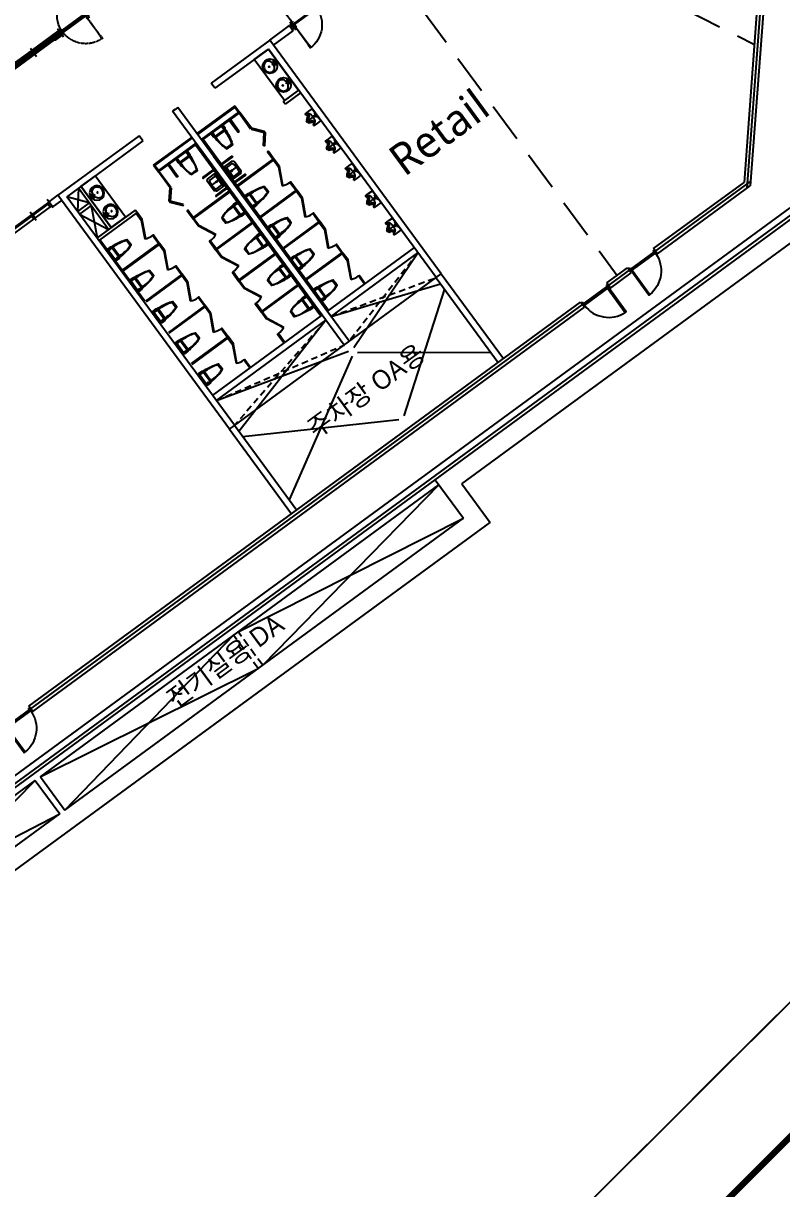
# Model space of a CAD drawing. Header units: millimetres. Extents: x 75184266 to 76346726, y -35077925 to -33679385.
# Drawn here: x 75529745 to 75553535, y -34997819 to -34961226 of the extents above; entities that cross this region are included whole.
import ezdxf
from ezdxf.enums import TextEntityAlignment as Align
from ezdxf.xclip import XClip

# ---------------------------------------------------------------- set-up
doc = ezdxf.new("R2010")
doc.units = ezdxf.units.MM
doc.header["$LTSCALE"] = 50
doc.header["$MEASUREMENT"] = 0
doc.header["$XCLIPFRAME"] = 2
doc.header["$PDMODE"] = 1
doc.header["$PDSIZE"] = -3
for name, pattern in [('PHANTOM2', [1.25, 0.625, -0.125, 0.125, -0.125, 0.125, -0.125]), ('XR-1F-PLAN$0$CEN', [62, 60, -1, 0, -1]), ('XR-1F-PLAN$0$HIDDEN', [0.375, 0.25, -0.125]), ('XR-B1$0$XR-지하3층$0$HID1', [2.3, 1.5, -0.8]), ('XR-B1$0$XR-지하3층$0$PHANTOM2', [1.25, 0.625, -0.125, 0.125, -0.125, 0.125, -0.125]), ('XR-지하3층$0$ANYANG1', [11.5, 6, -1, 1, -1.5, 1, -1]), ('XR-지하3층$0$H', [1.3, 0.8, -0.5]), ('XR-지하3층$0$HID1', [2.3, 1.5, -0.8]), ('XR-지하3층$0$HIDDEN', [0.375, 0.25, -0.125]), ('XR-지하3층$0$PHANTOM2', [1.25, 0.625, -0.125, 0.125, -0.125, 0.125, -0.125])]:
    doc.linetypes.add(name, pattern=pattern)
doc.layers.get('0').update_dxf_attribs({"linetype": 'CONTINUOUS'})
doc.layers.get('Defpoints').update_dxf_attribs({"color": 51, "linetype": 'CONTINUOUS'})
for name, color, linetype in [('AA-DWXM-DOOR', 4, 'CONTINUOUS'), ('AA-MKXS', 3, 'CONTINUOUS'), ('XR-1F-PLAN$0$A-CEN02', 27, 'XR-1F-PLAN$0$CEN'), ('XR-1F-PLAN$0$A-DOR-FRAME', 7, 'CONTINUOUS'), ('XR-1F-PLAN$0$A-DOR-GL', 142, 'CONTINUOUS'), ('XR-1F-PLAN$0$A-DOR-HID', 9, 'XR-1F-PLAN$0$HIDDEN'), ('XR-1F-PLAN$0$A-DOR-TRACE', 8, 'CONTINUOUS'), ('XR-1F-PLAN$0$A-FRAME', 1, 'CONTINUOUS'), ('XR-1F-PLAN$0$A-HDCP7', 7, 'CONTINUOUS'), ('XR-1F-PLAN$0$A-WIN-ELE8', 8, 'CONTINUOUS'), ('XR-B1$0$XR-지하3층$0$-L-land1', 6, 'CONTINUOUS'), ('XR-지하3층$0$-L-land1', 6, 'CONTINUOUS'), ('XR-지하3층$0$CON', 2, 'CONTINUOUS'), ('XR-지하3층$0$hat', 8, 'CONTINUOUS'), ('XR-지하3층$0$W1', 3, 'CONTINUOUS'), ('XR-지하3층$0$XR-1F-PLAN$0$A-EQP1', 1, 'CONTINUOUS'), ('XR-지하3층$0$XR-1F-PLAN$0$A-FIN6', 6, 'CONTINUOUS'), ('XR-지하3층$0$XR-1F-PLAN$0$A-WAL3', 3, 'CONTINUOUS')]:
    doc.layers.add(name, color=color, linetype=linetype)
for name, color, linetype, plot in [('XR-B1$0$XR-지하3층$0$DEFPOINT', 142, 'CONTINUOUS', False), ('XR-지하3층$0$DEFPOINT', 142, 'CONTINUOUS', False), ('건축', 8, 'CONTINUOUS', False)]:
    doc.layers.add(name, color=color, linetype=linetype, plot=plot)
doc.layers.add('XR-지하3층$0$0_plan', color=7, linetype='CONTINUOUS', lineweight=0)
doc.layers.add('XR-지하3층$0$E1', color=4, linetype='CONTINUOUS', lineweight=13)
doc.styles.add('XR-지하3층$0$돋움', font='', dxfattribs={"width": 0.9})
doc.styles.add('XR-지하3층$0$맑은고딕', font='')
doc.styles.get('XR-지하3층$0$돋움').set_extended_font_data('Dotum')
doc.styles.get('XR-지하3층$0$맑은고딕').set_extended_font_data('Malgun Gothic')
doc.dimstyles.new('XR-지하3층$0$20110829_평면도_면적조정$0$std_style', dxfattribs={"dimscale": 400, "dimtxt": 3, "dimasz": 1, "dimexe": 1.5, "dimexo": 2, "dimgap": 1, "dimtad": 1, "dimtoh": 1, "dimdec": 0, "dimzin": 0, "dimdsep": 46, "dimtxsty": 'XR-지하3층$0$돋움', "dimblk": 'XR-지하3층$0$20110829_평면도_면적조정$0$01420DDOT01', "dimblk1": 'XR-지하3층$0$20110829_평면도_면적조정$0$01420DDOT01', "dimblk2": 'XR-지하3층$0$20110829_평면도_면적조정$0$01420DDOT01', "dimcen": 2.5, "dimdle": 8, "dimclrd": 256, "dimclre": 256, "dimclrt": 256, "dimadec": 0, "dimazin": 0, "dimtfac": 1, "dimtdec": 0, "dimtix": 1, "dimtmove": 2, "dimatfit": 3, "dimldrblk": 'XR-지하3층$0$20110829_평면도_면적조정$0$_ClosedBlank', "dimfxl": 1, "dimtolj": 1, "dimtzin": 0, "dimlwd": -1, "dimlwe": -1, "dimarcsym": 0})

# ---------------------------------------------------------------- blocks, each defined once
blk = doc.blocks.new('XR-지하3층$0$XR-1F-PLAN$0$1LAVA01')
at = {"layer": 'XR-지하3층$0$XR-1F-PLAN$0$A-EQP1'}
for p, q in [((-29, -30), (29, -30)), ((-29, -58), (-26, -58)), ((-21, -63), (-14, -139)), ((-14, -139), (14, -139)), ((14, -139), (21, -63)), ((26, -58), (29, -58))]:
    blk.add_line(p, q, dxfattribs=at)
blk.add_lwpolyline([(-18, -100, 0.064435), (-72, -112, 0.091719), (-132, -146, 0.103599), (-172, -198, 0.113912), (-186, -258, 0.113912), (-172, -317, 0.103599), (-132, -369, 0.091719), (-72, -403, 0.084785), (0, -416, 0.084785), (72, -403, 0.091719), (132, -369, 0.103599), (172, -317, 0.113912), (186, -258, 0.113912), (172, -198, 0.103599), (132, -146, 0.091719), (72, -112, 0.064435), (18, -100, 0.084785)], format="xyb", dxfattribs=at)
for centre, radius in [((0, -230), 230), ((0, -258), 15)]:
    blk.add_circle(centre, radius, dxfattribs=at)
for centre, radius, start, end in [((-50, -44), 25, 34.0558, 325.9442), ((-26, -63), 5, 5.3909, 90), ((26, -63), 5, 90, 174.6091), ((50, -44), 25, 214.0558, 145.9442)]:
    blk.add_arc(centre, radius, start, end, dxfattribs=at)
blk = doc.blocks.new('XR-지하3층$0$XR-1F-PLAN$0$좌변기')
at = {"layer": 'XR-지하3층$0$XR-1F-PLAN$0$A-EQP1'}
for points in [[(-544, 76), (-544, 111, 0.414214), (-554, 121), (-672, 121, 0.414214), (-682, 111), (-682, -319, 0.414214), (-672, -329), (-554, -329, 0.414214), (-544, -319), (-544, -284)], [(-544, 111, -0.030636), (-266, 76, -0.045977), (-84, 34, -0.042274), (0, 0), (0, -104)], [(-534, -281, 0.029867), (-268, -275, 0.046073), (-88, -233, 0.030504), (-29, -211, 0.291302), (-24, -202), (-23, -105), (-24, -8, 0.291302), (-29, 1, 0.030504), (-88, 23, 0.046073), (-268, 65, 0.029888), (-534, 71)], [(-544, -319, 0.030636), (-266, -284, 0.045977), (-84, -242, 0.042274), (0, -208), (0, -104)]]:
    blk.add_lwpolyline(points, format="xyb", dxfattribs=at)
blk.add_lwpolyline([(-502, -284), (-502, 76), (-682, 76), (-682, -284)], close=True, dxfattribs=at)
for points in [[(-667, 64, 0.336088), (-682, 48), (-682, -256, 0.369332), (-666, -273, 0.014927), (-534, -281), (-534, 71, 0.014968)], [(-496, 67, 0.408431), (-504, 58), (-505, -105), (-504, -268, 0.408431), (-496, -277, 0.024723), (-268, -270, 0.046051), (-89, -228, 0.030519), (-31, -206, 0.289645), (-29, -202), (-28, -105), (-29, -8, 0.289645), (-31, -4, 0.030519), (-89, 18, 0.046051), (-268, 60, 0.024723)]]:
    blk.add_lwpolyline(points, format="xyb", close=True, dxfattribs=at)
blk = doc.blocks.new('XR-지하3층$0$XR-1F-PLAN$0$소변기')
at = {"layer": 'Defpoints'}
blk.add_line((230, -401), (230, 30), dxfattribs=at)
at = {"layer": 'XR-지하3층$0$XR-1F-PLAN$0$A-EQP1'}
for p, q in [((0, 0), (460, 0)), ((0, -135), (0, 0)), ((140, -25), (140, 0)), ((215, 0), (215, -50)), ((245, 0), (245, -50)), ((320, -25), (320, 0)), ((460, 0), (460, -135)), ((0, -265), (0, -135)), ((15, -270), (5, -270)), ((35, -270), (15, -270)), ((190, -25), (140, -25)), ((205, -40), (190, -25)), ((205, -65), (205, -40)), ((205, -110), (205, -105)), ((205, -105), (255, -105)), ((255, -110), (205, -110)), ((220, -95), (220, -105)), ((240, -95), (240, -105)), ((255, -40), (270, -25)), ((255, -65), (255, -40)), ((255, -105), (255, -110)), ((270, -25), (320, -25)), ((445, -270), (425, -270)), ((455, -270), (445, -270)), ((460, -135), (460, -265))]:
    blk.add_line(p, q, dxfattribs=at)
blk.add_circle((230, -70), 25, dxfattribs=at)
for centre, radius, start, end in [((5, -265), 5, 180, 225), ((5, -265), 5, 225, 270), ((35, -268), 2.35, 270, 315), ((21, -254), 21.6, 315, 329.491), ((21, -254), 21.7, 329.491, 5.2377), ((102, -247), 59.8, 163.9272, 185.2377), ((376, -325), 345, 159.444, 163.9272), ((45, -339), 109, 15.3921, 90), ((164, -246), 118, 151.7834, 159.444), ((124, -224), 72.1, 143.1301, 151.7834), ((55, -374), 184, 81.8699, 88.4784), ((164, -254), 122, 136.4862, 143.1301), ((143, -235), 94.2, 118.6105, 136.4862), ((69, -274), 83.4, 72.0591, 81.8699), ((-10, -519), 340, 66.0375, 72.0591), ((159, -264), 127, 103.2516, 118.6105), ((108, -253), 49.7, 50.2446, 66.0375), ((175, -331), 196, 101.3099, 103.2516), ((445, -1683), 1575, 100.6246, 101.3099), ((72, -296), 106, 39.8056, 50.2446), ((217, -292), 69.7, 195.3921, 280.5971), ((66, -302), 114, 29.774, 39.8056), ((208, -416), 286, 93.8141, 100.6246), ((-6, -343), 197, 24.0061, 29.774), ((457, -137), 310, 204.0061, 208.6056), ((383, -177), 225, 208.6056, 213.6901), ((217, -553), 423, 88.2147, 93.8141), ((317, -221), 147, 213.6901, 219.9871), ((215, -307), 12.9, 219.9871, 258.6901), ((223, -265), 55.1, 258.6901, 277.125), ((243, -553), 423, 86.1859, 91.7853), ((243, -292), 69.7, 259.4029, 344.6079), ((237, -265), 55.1, 262.875, 281.3099), ((245, -307), 12.9, 281.3099, 320.0129), ((143, -221), 147, 320.0129, 326.3099), ((77, -177), 225, 326.3099, 331.3944), ((252, -416), 286, 79.3754, 86.1859), ((3, -137), 310, 331.3944, 335.9939), ((466, -343), 197, 150.226, 155.9939), ((394, -302), 114, 140.1944, 150.226), ((15, -1683), 1575, 78.6901, 79.3754), ((388, -296), 106, 129.7554, 140.1944), ((415, -339), 109, 90, 164.6079), ((352, -253), 49.7, 113.9625, 129.7554), ((285, -331), 196, 76.7484, 78.6901), ((301, -264), 127, 61.3895, 76.7484), ((470, -519), 340, 107.9409, 113.9625), ((317, -235), 94.2, 43.5138, 61.3895), ((391, -274), 83.4, 98.1301, 107.9409), ((405, -374), 184, 91.5216, 98.1301), ((296, -254), 122, 36.8699, 43.5138), ((336, -224), 72.1, 28.2166, 36.8699), ((296, -246), 118, 20.556, 28.2166), ((84, -325), 345, 16.0728, 20.556), ((358, -247), 59.8, 354.7623, 16.0728), ((439, -254), 21.7, 174.7623, 210.509), ((439, -254), 21.6, 210.509, 225), ((425, -268), 2.35, 225, 270), ((455, -265), 5, 270, 315), ((455, -265), 5, 315, 0)]:
    blk.add_arc(centre, radius, start, end, dxfattribs=at)
blk = doc.blocks.new('XR-지하3층$0$XR-1F-PLAN$0$A$C56F60109')
at = {"layer": 'Defpoints'}
blk.add_line((380, 375), (380, 0), dxfattribs=at)
at = {"layer": 'XR-지하3층$0$XR-1F-PLAN$0$A-EQP1'}
for p, q in [((15, 410), (15, 25)), ((45, 410), (45, 25)), ((715, 410), (715, 25)), ((745, 410), (745, 25)), ((0, 5), (0, 0)), ((10, 25), (50, 25)), ((10, 25), (10, 15)), ((10, 15), (50, 15)), ((50, 25), (50, 15)), ((60, 5), (60, 0)), ((618, 50), (143, 50)), ((350, 144), (412, 144)), ((380, 175), (380, 113)), ((700, 5), (700, 0)), ((750, 25), (710, 25)), ((710, 25), (710, 15)), ((750, 15), (710, 15)), ((750, 25), (750, 15)), ((760, 5), (760, 0))]:
    blk.add_line(p, q, dxfattribs=at)
blk.add_lwpolyline([(568, 375), (618, 325), (618, 0), (143, 0), (143, 325), (193, 375)], close=True, dxfattribs=at)
for points in [[(387, 66), (550, 66), (550, 288, 0.272815), (544, 300, 0.070145), (499, 317, 0.03268), (447, 325, 0.023671), (375, 328, 0.023671), (303, 325, 0.03268), (251, 317, 0.070145), (207, 300, 0.272815), (200, 288), (200, 66), (373, 66)], [(371, 17), (374, 87, -1), (386, 87), (389, 17, -0.414045), (380, 8, -0.414045), (371, 17)]]:
    blk.add_lwpolyline(points, format="xyb", dxfattribs=at)
for centre, radius in [((30, 249), 15), ((353, 34), 15.3), ((380, 144), 15), ((407, 34), 15.3), ((730, 249), 15)]:
    blk.add_circle(centre, radius, dxfattribs=at)
for centre, radius, start, end in [((30, 410), 15, 0, 180), ((730, 410), 15, 0, 180), ((10, 5), 10, 90, 180), ((50, 5), 10, 0, 90), ((710, 5), 10, 90, 180), ((750, 5), 10, 0, 90)]:
    blk.add_arc(centre, radius, start, end, dxfattribs=at)
blk = doc.blocks.new('XR-지하3층$0$A$C66F71623')
at = {"layer": 'XR-지하3층$0$CON', "ltscale": 0.5}
blk.add_line((1341, -2122, 0), (253, -3050, 0), dxfattribs=at)
at = {"layer": 'XR-지하3층$0$E1', "ltscale": 0.5}
blk.add_line((-3159, -5922, 0), (-4707, -4108, 0), dxfattribs=at)
at = {"layer": 'XR-지하3층$0$hat', "ltscale": 0.5}
for p, q in [((-5509, -2552, 0), (-5479, -3281)), ((-5136, -2989, 0), (-5852, -2844, 0)), ((-5071, -3065), (-4810, -4065)), ((-5414, -3357), (-4468, -3773, 0))]:
    blk.add_line(p, q, dxfattribs=at)
at = {"layer": 'XR-지하3층$0$hat', "linetype": 'XR-지하3층$0$H', "ltscale": 5}
for p, q in [((5263, -3791, 0), (3318, -6719, 0)), ((2692, -5985, 0), (5889, -4525, 0)), ((2539, -6115, 0), (-74, -9614, 0)), ((-701, -8880, 0), (3166, -6849, 0))]:
    blk.add_line(p, q, dxfattribs=at)
at = {"layer": 'XR-지하3층$0$W1', "ltscale": 0.5}
for p, q in [((134, 2527), (-1600, 1047)), ((112, 2245), (-1470, 895)), ((5889, -4525, 0), (112, 2245, 0)), ((6042, -4395, 0), (134, 2527)), ((-1470, 895, 0), (-1600, 1047, 0)), ((1154, 1024), (697, 635)), ((1219, 948), (762, 559)), ((762, 559), (697, 635)), ((-2665, 138, 0), (-2741, 74, 0)), ((3166, -6849, 0), (-2741, 74, 0)), ((-2589, 203), (-2665, 138)), ((3318, -6719, 0), (-2589, 203, 0)), ((-808, 350, 0), (-1911, -591, 0)), ((-3730, -770, 0), (-6134, -2822, 0)), ((-3600, -922, 0), (-5852, -2844, 0)), ((-3600, -922, 0), (-3730, -770, 0)), ((-4468, -3773, 0), (-5509, -2552, 0)), ((-4392, -3708, 0), (-5433, -2487, 0)), ((-227, -9744, 0), (-6134, -2822, 0)), ((-74, -9614, 0), (-5852, -2844, 0)), ((-5136, -2989), (-5479, -3281)), ((-5071, -3065), (-5414, -3357)), ((-3684, -3104), (-4810, -4065)), ((-3642, -3199), (-4745, -4141)), ((-3619, -3180), (-3684, -3104)), ((2562, -5833, 0), (5133, -3639, 0)), ((2692, -5985, 0), (5263, -3791, 0)), ((-831, -8728, 0), (2410, -5962, 0)), ((-701, -8880, 0), (2539, -6115, 0))]:
    blk.add_line(p, q, dxfattribs=at)
at = {"layer": 'XR-지하3층$0$W1', "ltscale": 100}
for p, q in [((-149, 2023, 0), (112, 2245, 0)), ((-227, -9744, 0), (6042, -4395, 0))]:
    blk.add_line(p, q, dxfattribs=at)
at = {"layer": 'XR-지하3층$0$W1', "ltscale": 0.5}
blk.add_lwpolyline([(-3642, -3199), (-3642, -3199), (-3619, -3180), (-3619, -3180)], dxfattribs=at)
at = {"layer": 'XR-지하3층$0$XR-1F-PLAN$0$A-EQP1'}
for p, q in [((-658, 175, 0), (-259, -293, 0)), ((-236, -273, 0), (-636, 194, 0)), ((-236, -273, 0), (-259, -293, 0)), ((348, -958, 0), (325, -978, 0)), ((325, -978, 0), (529, -1217, 0)), ((552, -1198, 0), (348, -958, 0)), ((552, -1198, 0), (-535, -2126, 0)), ((-2640, -2325, 0), (-3039, -1857, 0)), ((-3017, -1837, 0), (-2617, -2305, 0)), ((-2640, -2325, 0), (-2617, -2305, 0)), ((-1829, -3229, 0), (-764, -2321, 0)), ((-2056, -3009, 0), (-2033, -2990, 0)), ((-1851, -3249, 0), (-2056, -3009, 0)), ((-2033, -2990, 0), (-1829, -3229, 0)), ((-1040, -4154, 0), (25, -3245, 0)), ((2130, -3046, 0), (1042, -3974, 0)), ((2918, -3970, 0), (1831, -4899, 0)), ((-2873, -4101, 0), (-3938, -5010, 0)), ((-2853, -4124, 0), (-3918, -5032, 0)), ((-251, -5078, 0), (814, -4169, 0)), ((-2061, -5006, 0), (-3149, -5934, 0)), ((-2042, -5028, 0), (-3130, -5957, 0)), ((537, -6002, 0), (1602, -5093, 0)), ((-1273, -5930, 0), (-2361, -6858, 0)), ((-1276, -5972, 0), (-2341, -6881, 0)), ((-484, -6854, 0), (-1572, -7782, 0)), ((-465, -6877, 0), (-1552, -7805, 0))]:
    blk.add_line(p, q, dxfattribs=at)
at = {"layer": 'XR-지하3층$0$XR-1F-PLAN$0$A-EQP1', "linetype": 'Continuous', "elevation": 0}
for points in [[(112, 2245), (1154, 1024), (735, 667), (-306, 1888)], [(-5433, -2487), (-4392, -3708), (-3973, -3351), (-5015, -2130)]]:
    blk.add_lwpolyline(points, close=True, dxfattribs=at)
at = {"layer": 'XR-지하3층$0$XR-1F-PLAN$0$A-EQP1', "elevation": 0}
for points in [[(-946, -70), (-650, -416, 1), (-620, -390), (-915, -44)], [(-2729, -1592), (-2434, -1939, -1), (-2464, -1964), (-2760, -1618)]]:
    blk.add_lwpolyline(points, format="xyb", dxfattribs=at)
for points in [[(-241, -303), (178, -373), (183, -344), (-236, -273)], [(181, -798), (178, -373), (208, -373), (211, -798)], [(-2610, -2324), (-2607, -2749), (-2637, -2750), (-2640, -2325)], [(-2187, -2820), (-2607, -2749), (-2612, -2779), (-2192, -2849)]]:
    blk.add_lwpolyline(points, close=True, dxfattribs=at)
for points in [[(529, -1217), (325, -978), (348, -958), (552, -1198)], [(533, -1175), (-555, -2103)], [(529, -1217), (705, -1423), (728, -1403), (552, -1198)], [(1322, -2099), (234, -3027)], [(1341, -2122), (253, -3050)], [(1318, -2141), (1094, -1879), (1117, -1860), (1341, -2122)], [(1318, -2141), (1493, -2347), (1516, -2327), (1341, -2122)], [(-1871, -3226), (-783, -2298)], [(2107, -3066), (1883, -2803), (1906, -2784), (2130, -3046)], [(-3642, -3199), (-3467, -3405), (-3444, -3385), (-3619, -3180)], [(-1829, -3229), (-2033, -2990), (-2056, -3009), (-1851, -3249)], [(-1829, -3229), (-1653, -3435), (-1676, -3454), (-1851, -3249)], [(-1082, -4150), (6, -3222)], [(2110, -3023), (1022, -3952)], [(2107, -3066), (2282, -3271), (2305, -3252), (2130, -3046)], [(-2863, -4112), (-3077, -3861), (-3055, -3842), (-2840, -4093)], [(-1040, -4154), (-1264, -3891), (-1287, -3911), (-1063, -4173)], [(2899, -3948), (1811, -4876)], [(2896, -3990), (2672, -3727), (2694, -3708), (2918, -3970)], [(2896, -3990), (3071, -4195), (3094, -4176), (2918, -3970)], [(-1040, -4154), (-865, -4359), (-888, -4379), (-1063, -4173)], [(-294, -5075), (794, -4146)], [(3665, -4891), (3460, -4652), (3483, -4632), (3688, -4872)], [(-2084, -5025), (-1899, -5242), (-1876, -5222), (-2061, -5006)], [(-251, -5078), (-475, -4816), (-498, -4835), (-274, -5097)], [(-251, -5078), (-76, -5283), (-99, -5303), (-274, -5097)], [(495, -5999), (1583, -5071)], [(-1296, -5949), (-1510, -5698), (-1487, -5679), (-1273, -5930)], [(528, -5991), (313, -5740), (291, -5759), (505, -6010)], [(-1296, -5949), (-1111, -6166), (-1088, -6147), (-1273, -5930)], [(518, -5979), (693, -6185), (670, -6204), (495, -5999)], [(-507, -6874), (-721, -6623), (-698, -6603), (-484, -6854)], [(-507, -6874), (-322, -7090), (-299, -7071), (-484, -6854)], [(1297, -6892), (1083, -6641), (1060, -6661), (1274, -6912)], [(282, -7798), (68, -7547), (90, -7527), (305, -7778)]]:
    blk.add_lwpolyline(points, dxfattribs=at)
at = {"layer": 'XR-지하3층$0$XR-1F-PLAN$0$A-EQP1', "extrusion": (-1.43111e-08, 1.67708e-08, 1), "elevation": 0}
for points in [[(883, -1995), (734, -1415), (705, -1423), (855, -2004)], [(1672, -2920), (1522, -2339), (1493, -2347), (1643, -2928)], [(2461, -3844), (2311, -3264), (2282, -3271), (2432, -3852)], [(-3288, -3978), (-3438, -3397), (-3467, -3405), (-3317, -3986)], [(-1116, -3701), (-1665, -3462), (-1653, -3435), (-1103, -3674)], [(-2509, -4890), (-2659, -4310), (-2688, -4318), (-2538, -4899)], [(-327, -4626), (-877, -4387), (-865, -4359), (-315, -4598)], [(3250, -4768), (3100, -4188), (3071, -4195), (3221, -4776)], [(-1721, -5815), (-1870, -5234), (-1899, -5242), (-1749, -5823)], [(462, -5550), (-88, -5311), (-76, -5283), (474, -5523)], [(-932, -6739), (-1081, -6159), (-1111, -6166), (-961, -6747)], [(1231, -6451), (681, -6212), (693, -6185), (1243, -6424)], [(-143, -7663), (-293, -7083), (-322, -7090), (-172, -7671)]]:
    blk.add_lwpolyline(points, dxfattribs=at)
at = {"layer": 'XR-지하3층$0$XR-1F-PLAN$0$A-EQP1'}
for points in [[(-2863, -4112), (-2688, -4318), (-2665, -4298), (-2840, -4093)], [(-2084, -5025), (-2298, -4774), (-2276, -4755), (-2061, -5006)]]:
    blk.add_lwpolyline(points, dxfattribs=at)
at = {"layer": 'XR-지하3층$0$XR-1F-PLAN$0$A-EQP1', "extrusion": (-1.43111e-08, 1.67708e-08, 1)}
for centre, start, end in [((705, -1423, 0), 284.4606, 310.4753), ((1493, -2347, 0), 284.4606, 310.4753), ((-3467, -3405, 0), 284.4606, 310.4753), ((-1653, -3435, 0), 310.4753, 336.49), ((2282, -3271, 0), 284.4606, 310.4753), ((-865, -4359, 0), 310.4753, 336.49), ((3071, -4195, 0), 284.4606, 310.4753), ((-2688, -4318, 0), 284.4606, 310.4753), ((-1899, -5242, 0), 284.4606, 310.4753), ((-76, -5283, 0), 310.4753, 336.49), ((693, -6185, 0), 310.4753, 336.49), ((-1111, -6166, 0), 284.4606, 310.4753), ((-322, -7090, 0), 284.4606, 310.4753)]:
    blk.add_arc(centre, 600, start, end, dxfattribs=at)
at = {"layer": 'XR-지하3층$0$XR-1F-PLAN$0$A-FIN6'}
for p, q in [((-804, 392, 0), (-1930, -569, 0)), ((-804, 392, 0), (-636, 194, 0)), ((-636, 194, 0), (-1761, -766, 0)), ((-3208, -1659, 0), (-2082, -698, 0)), ((-3039, -1857, 0), (-1952, -929, 0)), ((2372, -5995, 0), (-1971, -906, 0)), ((2600, -5800, 0), (-1723, -734, 0)), ((-3208, -1659, 0), (-3039, -1857, 0))]:
    blk.add_line(p, q, dxfattribs=at)
at = {"layer": 'XR-지하3층$0$XR-1F-PLAN$0$A-WAL3', "ltscale": 5}
for p, q in [((-808, 350, 0), (-1895, -578, 0)), ((-678, 198, 0), (-1781, -744, 0)), ((-808, 350, 0), (-678, 198, 0)), ((-3166, -1662, 0), (-2063, -721, 0)), ((-3036, -1815, 0), (-1933, -873, 0)), ((-3166, -1662, 0), (-3036, -1815, 0))]:
    blk.add_line(p, q, dxfattribs=at)
at = {"layer": 'XR-지하3층$0$XR-1F-PLAN$0$A-EQP1', "linetype": 'Continuous', "rotation": 310.4752752034852}
for p in [(375, 1860, 0), (847, 1307, 0)]:
    blk.add_blockref('XR-지하3층$0$XR-1F-PLAN$0$1LAVA01', p, dxfattribs=at)
at = {"layer": 'XR-지하3층$0$XR-1F-PLAN$0$A-EQP1', "linetype": 'Continuous', "extrusion": (1e-16, 2e-15, -1), "xscale": -1, "rotation": 49.52472474413715}
for p in [(-1622, 476, 0), (-2313, -334, 0), (-3003, -1143, 0), (-3694, -1952, 0), (-4384, -2761, 0)]:
    blk.add_blockref('XR-지하3층$0$XR-1F-PLAN$0$소변기', p, dxfattribs=at)
at = {"layer": 'XR-지하3층$0$XR-1F-PLAN$0$A-EQP1'}
for name, p, rotation in [('XR-지하3층$0$XR-1F-PLAN$0$좌변기', (-792, -837, 0), 310.4759395461038), ('XR-지하3층$0$XR-1F-PLAN$0$A$C56F60109', (-845, -2226, 0), 130.4752752034852)]:
    blk.add_blockref(name, p, dxfattribs=dict(at, rotation=rotation))
for name, p, xscale, rotation in [('XR-지하3층$0$XR-1F-PLAN$0$좌변기', (-1997, -1864, 0), -1, 130.4746108608668), ('XR-지하3층$0$XR-1F-PLAN$0$A$C56F60109', (-617, -2031, 0), -0.9999999999999996, 310.4752752034852)]:
    blk.add_blockref(name, p, dxfattribs=dict(at, xscale=xscale, rotation=rotation))
at = {"layer": 'XR-지하3층$0$XR-1F-PLAN$0$A-EQP1', "extrusion": (1.43111e-08, -1.67708e-08, -1), "zscale": -1, "rotation": 139.5260477187795}
for p in [(-444, -2222, 0), (-1232, -3146, 0), (3728, -4205, 0), (-2021, -4071, 0), (-2810, -4995, 0), (2949, -5117, 0), (2160, -6042, 0), (1372, -6966, 0), (583, -7890, 0)]:
    blk.add_blockref('XR-지하3층$0$XR-1F-PLAN$0$좌변기', p, dxfattribs=at)
at = {"layer": 'XR-지하3층$0$XR-1F-PLAN$0$A-EQP1', "linetype": 'Continuous', "xscale": -0.9999999999999998, "rotation": 130.4752752034852}
for p in [(-5094, -2807, 0), (-4622, -3360, 0)]:
    blk.add_blockref('XR-지하3층$0$XR-1F-PLAN$0$1LAVA01', p, dxfattribs=at)
at = {"layer": 'XR-지하3층$0$XR-1F-PLAN$0$A-EQP1', "extrusion": (1.43111e-08, -1.67708e-08, -1), "xscale": -1, "zscale": -1, "rotation": 139.5234018742497}
for p in [(823, -3303, 0), (34, -4227, 0), (-755, -5151, 0), (-1543, -6076, 0)]:
    blk.add_blockref('XR-지하3층$0$XR-1F-PLAN$0$좌변기', p, dxfattribs=at)
blk = doc.blocks.new('XR-1F-PLAN$0$A$C10B20476')
at = {"layer": 'Defpoints'}
for p, q in [((134, 35), (110, 35)), ((110, 35), (110, 0)), ((134, 35), (134, 0))]:
    blk.add_line(p, q, dxfattribs=at)
at = {"layer": 'XR-1F-PLAN$0$A-CEN02', "linetype": 'Continuous'}
blk.add_line((318, 80), (0, 80), dxfattribs=at)
at = {"layer": 'XR-1F-PLAN$0$A-FRAME'}
for p, q in [((144, 80), (110, 80)), ((110, 56), (144, 56)), ((110, 43), (144, 43)), ((144, 20), (134, 20))]:
    blk.add_line(p, q, dxfattribs=at)
for points in [[(88, 20), (88, 80)], [(110, 35), (110, 80)], [(122, 48), (144, 48), (144, 20), (238, 20), (238, 80), (144, 80), (144, 51), (122, 51), (122, 48)]]:
    blk.add_lwpolyline(points, dxfattribs=at)
blk = doc.blocks.new('XR-1F-PLAN$0$A$C491451C1')
at = {"layer": 'Defpoints'}
for p, q in [((15, 208), (-20, 208)), ((15, 184), (-20, 184)), ((15, 184), (15, 208)), ((45, 208), (45, 184)), ((45, 208), (80, 208)), ((45, 184), (80, 184))]:
    blk.add_line(p, q, dxfattribs=at)
at = {"layer": 'XR-1F-PLAN$0$A-CEN02', "linetype": 'Continuous'}
blk.add_line((30, 0), (30, 318), dxfattribs=at)
at = {"layer": 'XR-1F-PLAN$0$A-FRAME'}
for p, q in [((0, 174), (0, 184)), ((24, 208), (24, 174)), ((37, 208), (37, 174)), ((60, 174), (60, 184))]:
    blk.add_line(p, q, dxfattribs=at)
for points in [[(0, 230), (60, 230)], [(29, 196), (29, 174), (0, 174), (0, 80), (60, 80), (60, 174), (32, 174), (32, 196), (29, 196)], [(15, 208), (45, 208)]]:
    blk.add_lwpolyline(points, dxfattribs=at)
blk = doc.blocks.new('XR-1F-PLAN$0$A$C7F517DA1')
at = {"layer": 'XR-1F-PLAN$0$A-DOR-FRAME', "ltscale": 0.5, "elevation": 0}
for points in [[(50, 1675), (60, 1675), (60, 1690), (75, 1690), (75, 1675), (85, 1675), (85, 1775), (50, 1775)], [(50, 925), (10, 925), (10, 825), (50, 825)], [(990, 925), (950, 925), (950, 825), (990, 825)]]:
    blk.add_lwpolyline(points, close=True, dxfattribs=at)
blk.add_lwpolyline([(50, 875), (50, 975), (60, 975), (60, 960), (75, 960), (75, 975), (85, 975), (85, 875), (50, 875)], dxfattribs=at)
at = {"layer": 'XR-1F-PLAN$0$A-DOR-GL', "elevation": 0}
blk.add_lwpolyline([(62, 962), (72, 962), (72, 1687), (62, 1687)], close=True, dxfattribs=at)
at = {"layer": 'XR-1F-PLAN$0$A-DOR-HID', "ltscale": 2, "elevation": 0}
blk.add_lwpolyline([(50, 875), (50, 775), (60, 775), (60, 790), (75, 790), (75, 775), (85, 775), (85, 875), (50, 875)], dxfattribs=at)
for points in [[(62, 788), (72, 788), (72, 63), (62, 63)], [(50, 75), (60, 75), (60, 60), (75, 60), (75, 75), (85, 75), (85, -25), (50, -25)]]:
    blk.add_lwpolyline(points, close=True, dxfattribs=at)
at = {"layer": 'XR-1F-PLAN$0$A-DOR-HID', "ltscale": 2}
blk.add_arc((50, 875, 0), 900, 270, 0, dxfattribs=at)
at = {"layer": 'XR-1F-PLAN$0$A-DOR-TRACE'}
blk.add_arc((50, 875, 0), 900, 0, 90, dxfattribs=at)
at = {"layer": 'XR-1F-PLAN$0$A-WIN-ELE8'}
for p, q in [((85, 890, 0), (950, 890, 0)), ((85, 860, 0), (950, 860, 0))]:
    blk.add_line(p, q, dxfattribs=at)
blk = doc.blocks.new('SW-4.05')
at = {"layer": 'AA-MKXS', "ltscale": 0.5}
for p, q in [((0, -200), (0, 0)), ((3250, -200, 0), (3250, 0, 0))]:
    blk.add_line(p, q, dxfattribs=at)
at = {"layer": 'XR-1F-PLAN$0$A-DOR-GL', "elevation": 0}
for points in [[(1095, -154), (1095, -178), (2105, -178), (2105, -154)], [(3195, -154), (3195, -178), (2135, -178), (2135, -154)]]:
    blk.add_lwpolyline(points, close=True, dxfattribs=at)
at = {"layer": 'XR-1F-PLAN$0$A-FRAME'}
for p, q in [((10, -200), (10, -178)), ((70, -200), (70, -178)), ((2090, -200), (2090, -178)), ((2150, -200), (2150, -178)), ((3180, -200, 0), (3180, -178, 0)), ((3240, -200, 0), (3240, -178, 0))]:
    blk.add_line(p, q, dxfattribs=at)
at = {"layer": 'XR-1F-PLAN$0$A-HDCP7', "elevation": 0}
blk.add_lwpolyline([(1350, -200), (1050, -200), (1050, -215), (1350, -215)], close=True, dxfattribs=at)
at = {"layer": 'XR-1F-PLAN$0$A-WIN-ELE8'}
for p, q in [((2090, -50, 0), (1110, -50, 0)), ((3180, -200, 0), (1110, -200, 0)), ((3180, -50, 0), (2150, -50, 0))]:
    blk.add_line(p, q, dxfattribs=at)
at = {"layer": 'XR-1F-PLAN$0$A-DOR-FRAME', "ltscale": 600, "extrusion": (0, 0, -1), "xscale": -1, "zscale": -1, "rotation": 2.5358915e-09}
blk.add_blockref('XR-1F-PLAN$0$A$C7F517DA1', (-60, -1025, 0), dxfattribs=at)
at = {"layer": 'XR-1F-PLAN$0$A-FRAME', "extrusion": (0, 0, -1), "zscale": -1, "rotation": 90.00000000253594}
blk.add_blockref('XR-1F-PLAN$0$A$C10B20476', (10, -288, 0), dxfattribs=at)
at = {"layer": 'XR-1F-PLAN$0$A-FRAME', "ltscale": 0.5, "extrusion": (0, 0, -1), "xscale": -1, "zscale": -1, "rotation": 180}
for p in [(-1110, 30, 0), (-2150, 30, 0)]:
    blk.add_blockref('XR-1F-PLAN$0$A$C491451C1', p, dxfattribs=at)
at = {"layer": 'XR-1F-PLAN$0$A-FRAME', "xscale": -1, "rotation": 269.999999997464}
blk.add_blockref('XR-1F-PLAN$0$A$C10B20476', (3160, -288, 0), dxfattribs=at)
blk = doc.blocks.new('d-1000')
at = {"layer": 'AA-DWXM-DOOR', "color": 8}
for p, q in [((40, 100), (980, 100)), ((55, 60), (965, 60))]:
    blk.add_line(p, q, dxfattribs=at)
at = {"layer": 'AA-DWXM-DOOR'}
blk.add_lwpolyline([(40, 100), (80, 100), (80, 1040), (40, 1040), (40, 100)], dxfattribs=at)
for points in [[(40, 100), (10, 100), (10, 0), (55, 0), (55, 60), (40, 60)], [(980, 100), (1010, 100), (1010, 0), (965, 0), (965, 60), (980, 60)]]:
    blk.add_lwpolyline(points, close=True, dxfattribs=at)
at = {"layer": 'AA-DWXM-DOOR', "color": 9}
blk.add_arc((32, 93), 948, 0.4142, 87.0949, dxfattribs=at)
at = {"layer": 'AA-MKXS', "ltscale": 0.5}
for p, q in [((0, 150), (0, -50)), ((1020, 150), (1020, -50))]:
    blk.add_line(p, q, dxfattribs=at)
blk = doc.blocks.new('SW-3.9')
at = {"layer": 'AA-MKXS', "ltscale": 0.5}
for p, q in [((0, 200), (0, 0)), ((2800, 200, 0), (2800, 0, 0))]:
    blk.add_line(p, q, dxfattribs=at)
at = {"layer": 'XR-1F-PLAN$0$A-DOR-GL', "elevation": 0}
for points in [[(1095, 154), (1095, 178), (2105, 178), (2105, 154)], [(2745, 154), (2745, 178), (2135, 178), (2135, 154)]]:
    blk.add_lwpolyline(points, close=True, dxfattribs=at)
at = {"layer": 'XR-1F-PLAN$0$A-FRAME'}
for p, q in [((10, 200), (10, 178)), ((70, 200), (70, 178)), ((2090, 200), (2090, 178)), ((2150, 200), (2150, 178)), ((2730, 200, 0), (2730, 178, 0)), ((2790, 200, 0), (2790, 178, 0))]:
    blk.add_line(p, q, dxfattribs=at)
at = {"layer": 'XR-1F-PLAN$0$A-HDCP7', "elevation": 0}
blk.add_lwpolyline([(1350, 200), (1050, 200), (1050, 215), (1350, 215)], close=True, dxfattribs=at)
at = {"layer": 'XR-1F-PLAN$0$A-WIN-ELE8'}
for p, q in [((2730, 200, 0), (1110, 200, 0)), ((2090, 50, 0), (1110, 50, 0)), ((2730, 50, 0), (2150, 50, 0))]:
    blk.add_line(p, q, dxfattribs=at)
at = {"layer": 'XR-1F-PLAN$0$A-DOR-FRAME', "ltscale": 600, "extrusion": (0, 0, -1), "zscale": -1, "rotation": 179.9999999825117}
blk.add_blockref('XR-1F-PLAN$0$A$C7F517DA1', (-60, 1025, 0), dxfattribs=at)
at = {"layer": 'XR-1F-PLAN$0$A-FRAME'}
for p, rotation in [((-10, 288, 0), 270.0000000174883), ((2710, 288, 0), 270.0000000174886)]:
    blk.add_blockref('XR-1F-PLAN$0$A$C10B20476', p, dxfattribs=dict(at, rotation=rotation))
at = {"layer": 'XR-1F-PLAN$0$A-FRAME', "ltscale": 0.5, "extrusion": (0, 0, -1), "zscale": -1}
for p in [(-1110, -30, 0), (-2150, -30, 0)]:
    blk.add_blockref('XR-1F-PLAN$0$A$C491451C1', p, dxfattribs=at)
blk = doc.blocks.new('XR-지하3층$0$20110829_평면도_면적조정$0$01420DDOT01')
blk.add_line((-1.5, 0), (1.5, 0))
at = {"const_width": 0.5}
blk.add_lwpolyline([(-0.25, 0, 1), (0.25, 0, 1)], format="xyb", close=True, dxfattribs=at)
blk = doc.blocks.new('*D202')
at = {"layer": 'Defpoints', "color": 0, "transparency": 16777216}
for p in [(75609430, -34956528, 0), (75615339, -34964587), (75504911, -35033156, 0)]:
    blk.add_point(p, dxfattribs=at)
at = {"layer": '건축'}
for p, q in [((75609903, -34957173), (75615694, -34965071)), ((75511142, -35040979), (75615016, -34964824)), ((75505384, -35033801), (75511174, -35041699))]:
    blk.add_line(p, q, dxfattribs=at)
at = {"layer": '건축', "xscale": 400, "yscale": 400, "zscale": 400}
for p, rotation in [((75615339, -34964587), 36.24693456144445), ((75510820, -35041215), 216.2469345614445)]:
    blk.add_blockref('XR-지하3층$0$20110829_평면도_면적조정$0$01420DDOT01', p, dxfattribs=dict(at, rotation=rotation))
at = {"layer": '건축', "insert": (75562310, -35001852), "char_height": 1800, "attachment_point": 5, "rotation": 36.2469, "style": 'XR-지하3층$0$돋움'}
blk.add_mtext('\\A1;129600', dxfattribs=at)
blk = doc.blocks.new('XR-지하3층$0$20110829_평면도_면적조정$0$_ClosedBlank')
at = {"color": 0, "linetype": 'ByBlock', "lineweight": -2}
for p, q in [((-1, 0.167), (0, 0)), ((-1, 0.167), (-1, -0.167)), ((0, 0), (-1, -0.167))]:
    blk.add_line(p, q, dxfattribs=at)
blk = doc.blocks.new('*D210')
at = {"layer": 'Defpoints', "color": 0, "transparency": 16777216}
for p in [(75557170, -34994842, 0), (75550638, -34999631, 0), (75560556, -34999460)]:
    blk.add_point(p, dxfattribs=at)
at = {"layer": '건축'}
for p, q in [((75557643, -34995487), (75560911, -34999944)), ((75554347, -35004013), (75560234, -34999697)), ((75551111, -35000276), (75554379, -35004733))]:
    blk.add_line(p, q, dxfattribs=at)
at = {"layer": '건축', "xscale": 400, "yscale": 400, "zscale": 400}
for p, rotation in [((75560556, -34999460), 36.24693456144445), ((75554024, -35004250), 216.2469345614445)]:
    blk.add_blockref('XR-지하3층$0$20110829_평면도_면적조정$0$01420DDOT01', p, dxfattribs=dict(at, rotation=rotation))
at = {"layer": '건축', "insert": (75556521, -35000805), "char_height": 1800, "attachment_point": 5, "rotation": 36.2469, "style": 'XR-지하3층$0$돋움'}
blk.add_mtext('\\A1;8100', dxfattribs=at)
blk = doc.blocks.new('11111111')
at = {"layer": 'XR-B1$0$XR-지하3층$0$-L-land1', "color": 1, "linetype": 'XR-B1$0$XR-지하3층$0$PHANTOM2', "ltscale": 200, "true_color": 0xfb0404}
blk.add_lwpolyline([(77063562, -34333155), (77066587, -34318155), (77066649, -34281009), (77069707, -34246009), (77069739, -34226894), (76980173, -34220244), (76854435, -34210909, -0.115118), (76806437, -34235824), (76800088, -34243550), (76796571, -34369510), (76803542, -34376679), (76934489, -34376677), (76959481, -34372677), (76989487, -34372677), (77004494, -34373677), (77052897, -34373675), (77063512, -34363078)], format="xyb", close=True, dxfattribs=at)
at = {"layer": 'XR-B1$0$XR-지하3층$0$DEFPOINT', "linetype": 'XR-B1$0$XR-지하3층$0$HID1', "ltscale": 50}
blk.add_lwpolyline([(77060562, -34332853), (77063587, -34317853), (77063649, -34280876), (77066707, -34245876), (77066734, -34229679), (76979951, -34223236), (76855438, -34213992, -0.110486), (76808135, -34238483), (76803058, -34244661), (76799605, -34368327), (76804810, -34373679), (76934251, -34373677), (76959243, -34369677), (76989587, -34369677), (77004594, -34370677), (77051655, -34370675), (77060514, -34361831)], format="xyb", close=True, dxfattribs=at)
blk = doc.blocks.new('XR-지하3층$0$A$C723B38EE')
at = {"layer": 'XR-지하3층$0$-L-land1', "color": 1, "linetype": 'XR-지하3층$0$PHANTOM2', "ltscale": 200, "true_color": 0xfb0404}
blk.add_lwpolyline([(442.7, 226.202), (445.725, 241.203), (445.787, 278.348), (448.845, 313.348), (448.877, 332.464), (359.311, 339.113), (233.573, 348.448, -0.115118), (185.575, 323.534), (179.226, 315.808), (175.709, 189.847), (182.68, 182.678), (313.627, 182.68), (338.619, 186.68), (368.625, 186.68), (383.632, 185.681), (432.034, 185.682), (442.65, 196.28)], format="xyb", close=True, dxfattribs=at)
at = {"layer": 'XR-지하3층$0$0_plan', "color": 8}
blk.add_lwpolyline([(416.21, 382.767), (416.283, 426.909, -0.435593), (427.023, 436.865), (444.271, 435.585, -0.393153), (453.531, 425.596), (453.345, 313.145), (450.287, 278.145), (450.226, 240.747), (447.201, 225.747), (447.148, 193.653, -0.413722), (432.148, 178.678), (383.402, 178.677), (368.395, 178.676), (338.577, 178.675), (313.573, 175.675), (185.599, 175.671)], format="xyb", dxfattribs=at)
at = {"layer": 'XR-지하3층$0$DEFPOINT', "linetype": 'XR-지하3층$0$HID1', "ltscale": 50}
blk.add_lwpolyline([(439.7, 226.504), (442.725, 241.504), (442.787, 278.481), (445.845, 313.481), (445.872, 329.678), (359.089, 336.121), (234.575, 345.365, -0.110486), (187.273, 320.874), (182.196, 314.697), (178.743, 191.031), (183.947, 185.678), (313.388, 185.68), (338.38, 189.68), (368.725, 189.68), (383.732, 188.681), (430.793, 188.682), (439.652, 197.526)], format="xyb", close=True, dxfattribs=at)

msp = doc.modelspace()

# ---------------------------------------------------------------- linework, layer by layer
at = {"layer": '건축', "ltscale": 0.5}
for p, q in [((75557490, -34898367.1), (75552443.8, -34966404.6)), ((75524906.2, -34965886.4), (75538455, -34955953.1)), ((75553068.8, -34956626.5), (75552357.2, -34966220.1)), ((75553268.2, -34956641.3), (75552549.9, -34966326.8)), ((75537475.8, -34961754.8), (75538096.8, -34961299.5)), ((75537594.1, -34961916.1), (75538215.1, -34961460.8)), ((75512777.1, -34995362.1), (75552559.6, -34966195.7)), ((75549517.3, -34968302.1), (75552357.2, -34966220.1)), ((75549635.6, -34968463.4), (75552549.9, -34966326.8)), ((75530556.2, -34966827.9), (75530830.4, -34966626.9)), ((75513371.7, -34996662.1), (75553802, -34967020.8)), ((75530674.5, -34966989.2), (75530948.7, -34966788.2)), ((75513437.2, -34996862.1), (75553994.6, -34967127.6)), ((75540108.9, -34971401.2, 0), (75542125.3, -34968435, 0)), ((75548049.6, -34969378.2), (75548694.7, -34968905.2)), ((75542696.1, -34969213.5, 0), (75544646.2, -34971873.4, 0)), ((75542857.4, -34969095.3, 0), (75544807.5, -34971755.1, 0)), ((75548167.8, -34969539.5), (75548813, -34969066.5)), ((75539399.4, -34970433.4, 0), (75542834.8, -34969402.8, 0)), ((75542953.1, -34969564.1, 0), (75541684.7, -34973550.5, 0)), ((75529920, -34982669.9), (75547226.9, -34969981.3)), ((75530038.2, -34982831.2), (75547345.2, -34970142.6)), ((75539238.1, -34970551.7, 0), (75536512, -34974038.2, 0)), ((75535802.5, -34973070.5, 0), (75539947.6, -34971519.5, 0)), ((75540065.9, -34971680.8, 0), (75538087.8, -34976187.7, 0)), ((75540227.2, -34971562.5, 0), (75544410.6, -34971552, 0)), ((75536630.2, -34974199.5, 0), (75541523.4, -34973668.8, 0)), ((75536212, -34973967.3), (75538162.1, -34976627.2)), ((75536373.3, -34973849.1), (75538323.4, -34976509)), ((75542780.3, -34975721.3), (75537253.7, -34981385)), ((75536485.1, -34980336.6, 0.1), (75543548.9, -34976769.7)), ((75536343.3, -34980440.6, 0.1), (75531048.5, -34985934.4)), ((75530274.3, -34984890), (75537111.9, -34981489)), ((75530118.6, -34985004.2), (75524270.5, -34990903.6)), ((75523501.9, -34989855.2), (75530887.2, -34986052.6))]:
    msp.add_line(p, q, dxfattribs=at)
at = {"layer": '건축', "linetype": 'XR-지하3층$0$HIDDEN', "ltscale": 100}
for p, q in [((75543787.9, -34957377), (75552678.2, -34961893.1)), ((75541158.7, -34959302.7), (75548372.1, -34969141.7))]:
    msp.add_line(p, q, dxfattribs=at)
at = {"layer": '건축', "ltscale": 100}
for p, q in [((75539808.9, -34971328.2, 0.1), (75535552.5, -34965522.7, 0.1)), ((75539970.2, -34971209.9, 0.1), (75535713.8, -34965404.4, 0.1))]:
    msp.add_line(p, q, dxfattribs=at)
at = {"layer": '건축', "ltscale": 1000}
for p, q in [((75542662, -34975560), (75554196.9, -34967103.2)), ((75543500.7, -34975689.1), (75554668.8, -34967501.3)), ((75513469.9, -34996962.1), (75542662, -34975560)), ((75530279.9, -34984885.9), (75542780.3, -34975721.3)), ((75542662, -34975560), (75543548.9, -34976769.7)), ((75543500.7, -34975689.1), (75544387.6, -34976898.9)), ((75516203.2, -34997562.2), (75544387.6, -34976898.9)), ((75531048.5, -34985934.4), (75543548.9, -34976769.7)), ((75513808.2, -34996962.1), (75530118.6, -34985004.2)), ((75530118.6, -34985004.2), (75530887.2, -34986052.6)), ((75530279.9, -34984885.9), (75531048.5, -34985934.4)), ((75516006.9, -34996962.2), (75530887.2, -34986052.6))]:
    msp.add_line(p, q, dxfattribs=at)
at = {"layer": '건축', "linetype": 'XR-지하3층$0$HIDDEN', "ltscale": 20}
for p, q in [((75537111.9, -34981489, 0.1), (75536343.3, -34980440.6, 0.1)), ((75537253.7, -34981385, 0.1), (75536485.1, -34980336.6, 0.1))]:
    msp.add_line(p, q, dxfattribs=at)
at = {"layer": '건축', "linetype": 'PHANTOM2', "ltscale": 50, "const_width": 200}
msp.add_lwpolyline([(75558575, -34961553.7), (75561600, -34946553.7), (75561662, -34909408.3), (75564720.4, -34874408.3), (75564752.3, -34855292.5), (75475186.2, -34848643), (75349448.2, -34839308.1, -0.1151176), (75301449.9, -34864222.7), (75295101, -34871948.7), (75291583.8, -34997908.7), (75298555.5, -35005077.8), (75429502.2, -35005076.4), (75454494.2, -35001076.2), (75484500.6, -35001075.9), (75499507.3, -35002075.7), (75547909.7, -35002074.4), (75558525.1, -34991476.6)], format="xyb", close=True, dxfattribs=at)
at = {"layer": '건축', "linetype": 'XR-지하3층$0$ANYANG1'}
msp.add_lwpolyline([(75558575, -34961553.7), (75561600, -34946553.7), (75561662, -34909408.3), (75564720.4, -34874408.3), (75564752.3, -34855292.5), (75475186.2, -34848643), (75349448.2, -34839308.1, -0.1151176), (75301449.9, -34864222.7), (75295101, -34871948.7), (75291583.8, -34997908.7), (75298555.5, -35005077.8), (75429502.2, -35005076.4), (75454494.2, -35001076.2), (75484500.6, -35001075.9), (75499507.3, -35002075.7), (75547909.7, -35002074.4), (75558525.1, -34991476.6)], format="xyb", close=True, dxfattribs=at)
at = {"layer": '건축', "ltscale": 100, "elevation": 0}
msp.add_lwpolyline([(75542857.5, -34969095.3), (75537595, -34961917.3)], dxfattribs=at)

# ---------------------------------------------------------------- block references
at = {"layer": '건축', "ltscale": 0.5}
ref = msp.add_blockref('XR-지하3층$0$A$C723B38EE', (75115875.3, -35187756.2), dxfattribs=dict(at, xscale=999.9999999999998, yscale=999.9999999999998, zscale=999.9999999999998))
XClip(ref).set_block_clipping_path([(137.7798442268, 119.9958357572), (497.8511876765, 396.6664658143)])
at = {"layer": '건축'}
msp.add_blockref('11111111', (-1504986.9, -628399), dxfattribs=at)
at = {"layer": '건축', "xscale": -1}
for name, p, rotation in [('SW-4.05', (75538215.1, -34961460.8, 0), 216.2470331602691), ('SW-4.05', (75531702.1, -34960780, 0), 36.24703316155188), ('d-1000', (75548724.3, -34968945.5), 216.246933557443), ('d-1000', (75529126.9, -34983313.3), 216.246933557443)]:
    msp.add_blockref(name, p, dxfattribs=dict(at, rotation=rotation))
at = {"layer": '건축', "ltscale": 0.5, "rotation": 355.77122576947}
msp.add_blockref('XR-지하3층$0$A$C66F71623', (75537155.5, -34964265.3), dxfattribs=at)
at = {"layer": '건축'}
for name, p, rotation in [('SW-3.9', (75528416.4, -34968644.7), 36.24693353315659), ('d-1000', (75548079.1, -34969418.6), 216.2469335540787)]:
    msp.add_blockref(name, p, dxfattribs=dict(at, rotation=rotation))

# ---------------------------------------------------------------- texts
at = {"layer": '건축', "style": 'XR-지하3층$0$맑은고딕'}
msp.add_text('Retail', height=1000, rotation=36.24693, dxfattribs=at).set_placement((75542781.7, -34964649.6), align=Align.MIDDLE_CENTER)
at = {"layer": '건축', "ltscale": 0.5, "style": 'XR-지하3층$0$맑은고딕'}
for s, p in [('주차장 OA용', (75540498, -34972762.1, 0)), ('전기실용 DA', (75536072.6, -34981254.7, 0))]:
    msp.add_text(s, height=600, rotation=36.24693, dxfattribs=at).set_placement(p, align=Align.MIDDLE_CENTER)

# ---------------------------------------------------------------- dimensions: what is measured, and where the dimension line sits
at = {"layer": '건축'}
for base, p1, p2, picture, middle in [((75615338.8, -34964587.2), (75504910.7, -35033155.8, 0), (75609430, -34956527.7, 0), '*D202', (75562309.8, -35001851.8)), ((75560556.4, -34999460.3), (75550637.9, -34999631, 0), (75557170.4, -34994841.8, 0), '*D210', (75556520.8, -35000805.5))]:
    dim = msp.add_linear_dim(base=base, p1=p1, p2=p2, angle=36.24693, dimstyle='XR-지하3층$0$20110829_평면도_면적조정$0$std_style', override={"dimtxt": 4.5}, dxfattribs=at)
    dim.commit()
    dim.dimension.update_dxf_attribs({"geometry": picture, "text_midpoint": middle})

doc.saveas('drawing.dxf')
